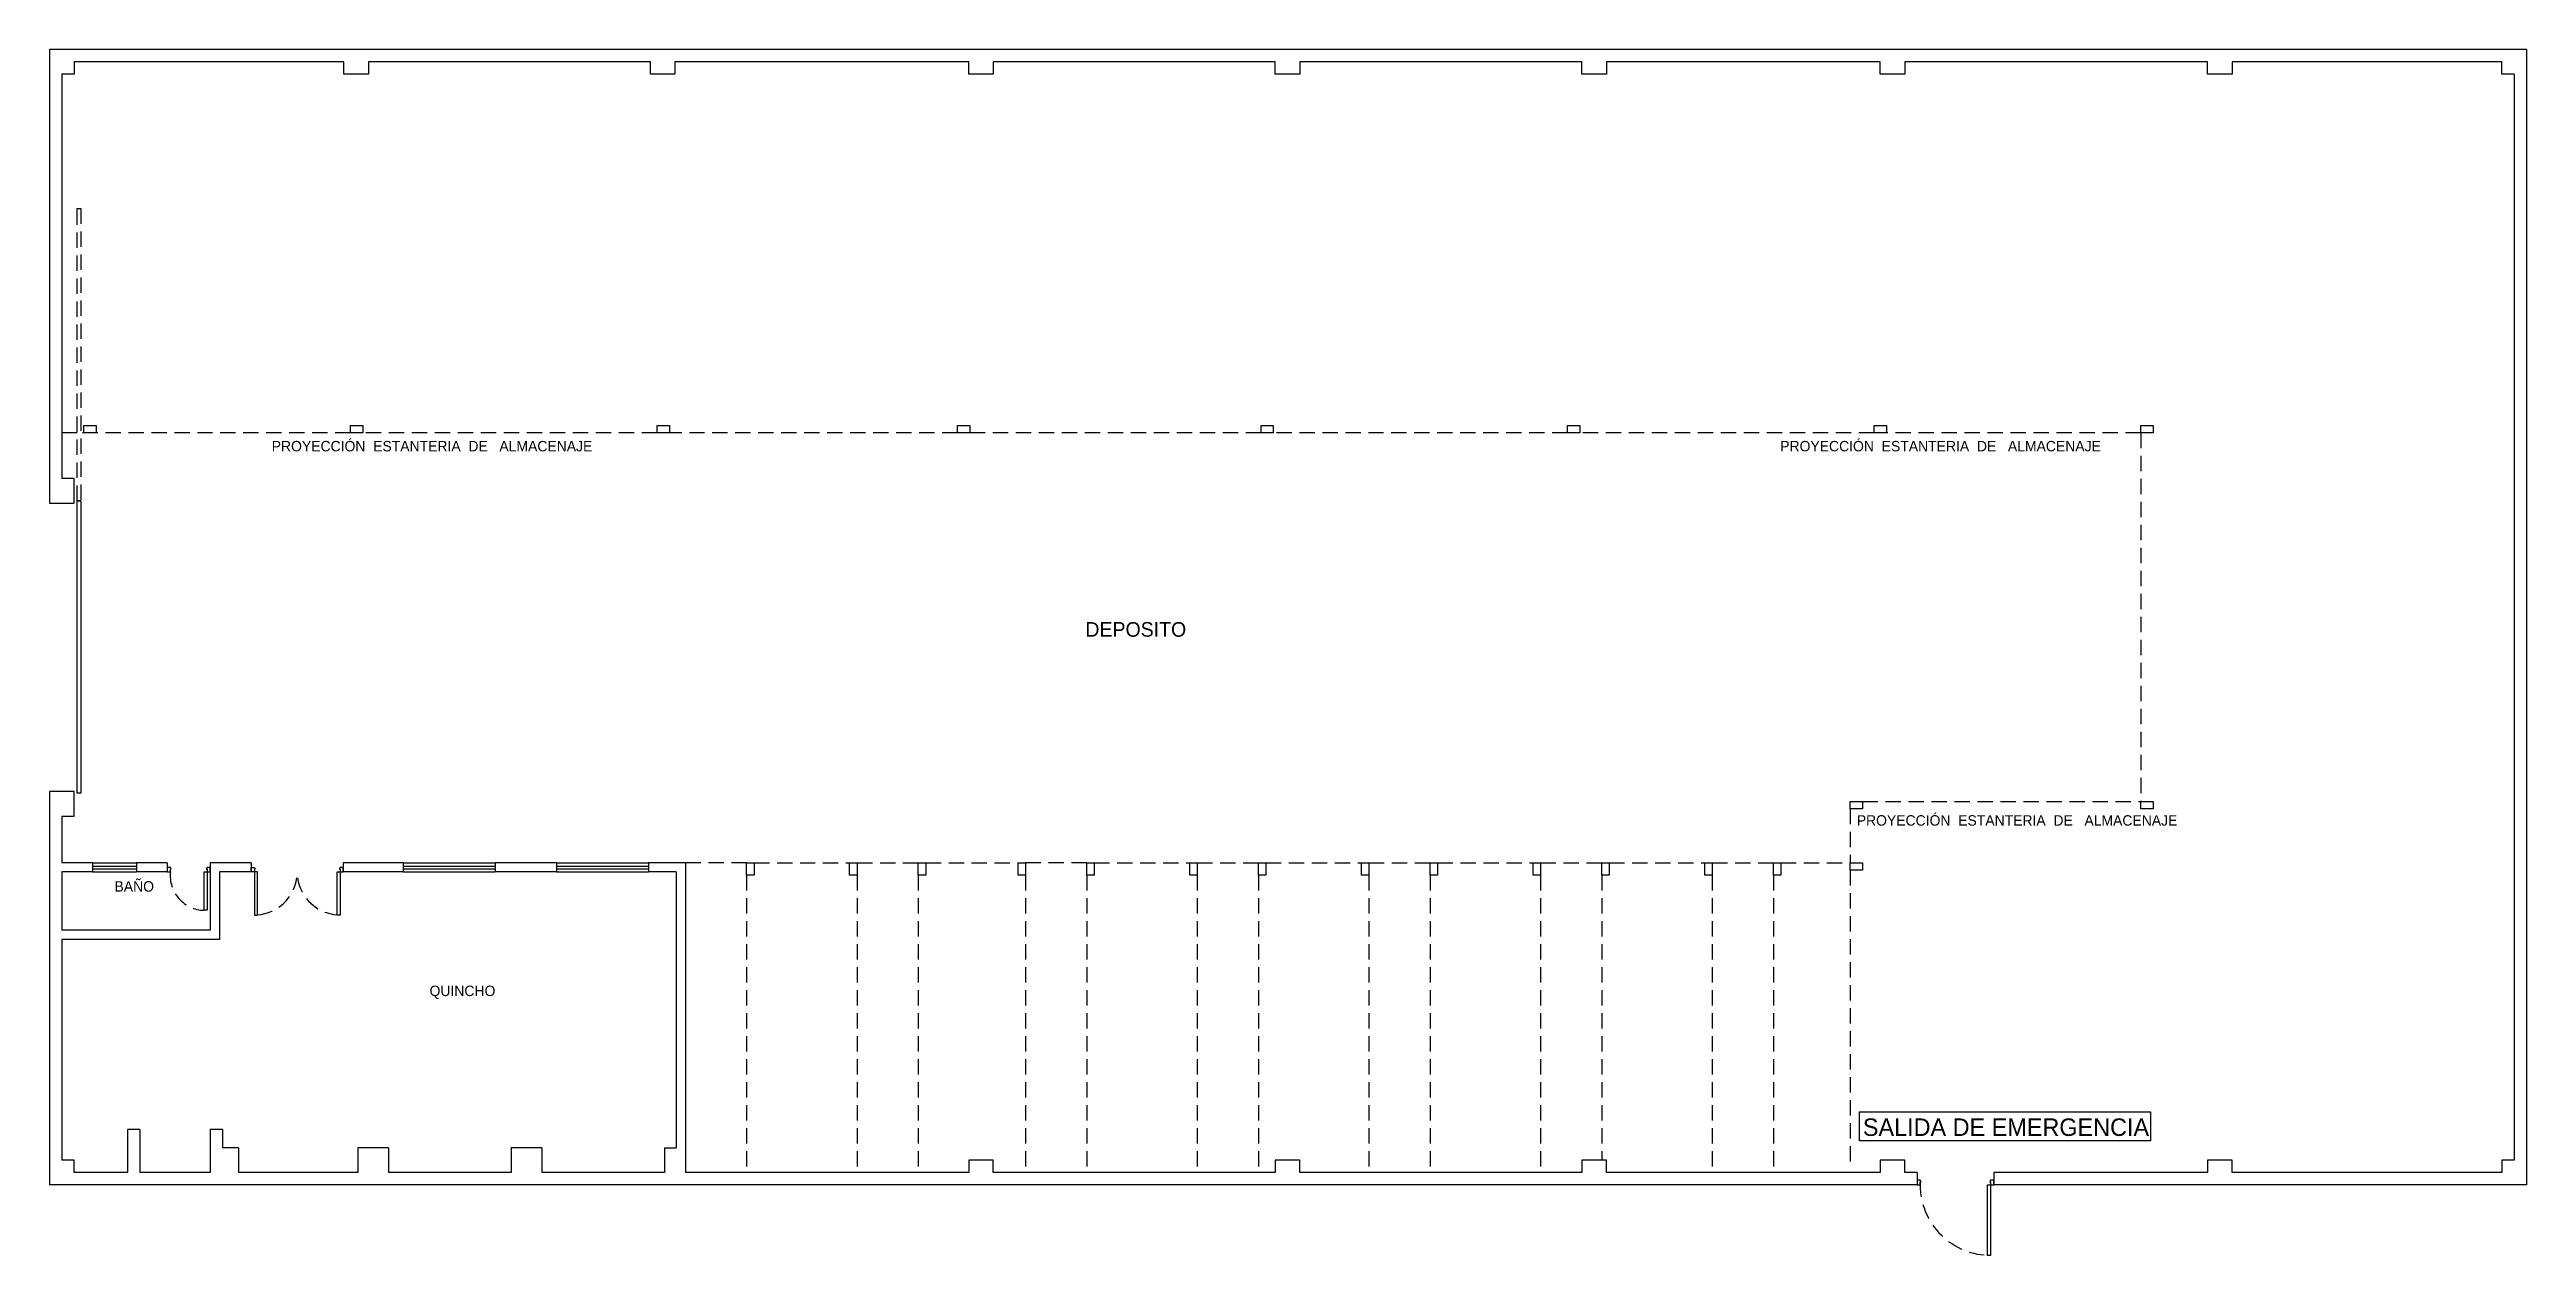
# Model space of a CAD drawing. Header units: millimetres. Extents: x -11.7 to 28.7, y 69.6 to 89.3.
import ezdxf

# ---------------------------------------------------------------- set-up
doc = ezdxf.new("R2010")
doc.units = ezdxf.units.MM
doc.linetypes.add('DASHED2', pattern=[0.375, 0.25, -0.125])
for name, color, linetype in [('0-3', 3, 'Continuous'), ('0.1', 7, 'Continuous'), ('02', 2, 'Continuous'), ('CARPINTERÍA', 1, 'Continuous'), ('HATCH', 1, 'Continuous')]:
    doc.layers.add(name, color=color, linetype=linetype)
doc.styles.add('STYLUS', font='stylu.ttf')

msp = doc.modelspace()

# ---------------------------------------------------------------- linework, layer by layer
at = {"layer": '0-3', "linetype": 'Continuous', "ltscale": 0.5}
for p, q in [((-11.708352, 89.273428), (-11.708352, 81.878428)), ((28.691648, 89.273428), (-11.708352, 89.273428)), ((-6.908352, 89.073428), (-11.308352, 89.073428)), ((-1.908352, 89.073428), (-6.508352, 89.073428)), ((3.28395, 89.073428), (-1.508352, 89.073428)), ((8.28395, 89.073428), (3.68395, 89.073428)), ((13.28395, 89.073428), (8.68395, 89.073428)), ((18.152101, 89.073428), (13.68395, 89.073428)), ((23.491648, 89.073428), (18.552101, 89.073428)), ((28.291648, 89.073428), (23.891648, 89.073428)), ((28.691648, 89.273428), (28.691648, 70.763428)), ((-11.508352, 88.873084), (-11.508352, 82.278428)), ((28.491648, 88.873428), (28.491648, 71.163428)), ((-11.708313, 77.173428), (-11.709014, 70.763428)), ((-11.508352, 76.773428), (-11.508352, 76.013428)), ((-11.008352, 76.013428), (-11.508352, 76.013428)), ((-11.008352, 76.013428), (-11.008352, 75.863428)), ((-9.788352, 76.013428), (-10.288352, 76.013428)), ((-10.288352, 76.013428), (-10.288352, 75.863428)), ((-9.788352, 76.013428), (-9.788352, 75.863428)), ((-8.418352, 76.013428), (-9.088352, 76.013428)), ((-9.088352, 76.013428), (-9.088352, 74.913428)), ((-9.088352, 76.013428), (-9.088352, 75.863428)), ((-8.418352, 76.013428), (-8.418352, 75.863428)), ((-5.938352, 76.013428), (-6.918352, 76.013428)), ((-6.918352, 76.013428), (-6.918352, 75.863428)), ((-5.938352, 76.013428), (-5.938352, 75.863428)), ((-3.438352, 76.013428), (-4.438352, 76.013428)), ((-4.438352, 76.013428), (-4.438352, 75.863428)), ((-3.438352, 76.013428), (-3.438352, 75.863428)), ((-1.338352, 76.013428), (-1.938352, 76.013428)), ((-1.938352, 76.013428), (-1.938352, 75.863428)), ((-1.338352, 76.013428), (-1.338352, 70.963428)), ((-11.008352, 75.863428), (-11.508352, 75.863428)), ((-11.508352, 75.863428), (-11.508352, 74.913428)), ((-9.788352, 75.863428), (-10.288352, 75.863428)), ((-8.418352, 75.863428), (-8.938352, 75.863428)), ((-8.938352, 75.863428), (-8.938352, 74.763428)), ((-5.938352, 75.863428), (-6.918352, 75.863428)), ((-3.438352, 75.863428), (-4.438352, 75.863428)), ((-1.488352, 75.863428), (-1.938352, 75.863428)), ((-1.488352, 75.863428), (-1.488352, 71.363428)), ((-9.088352, 74.913428), (-11.508352, 74.913428)), ((-8.938352, 74.763428), (-11.508352, 74.763428)), ((-11.508352, 74.763428), (-11.508352, 71.163771)), ((-10.438352, 71.663428), (-10.438352, 70.963428)), ((-10.238352, 71.663428), (-10.438352, 71.663428)), ((-10.238352, 71.663428), (-10.238352, 70.963428)), ((-8.888352, 71.663428), (-9.088352, 71.663428)), ((-9.088352, 71.663428), (-9.088352, 70.963428)), ((-8.888352, 71.663428), (-8.888352, 71.363428)), ((-8.628352, 71.363428), (-8.888352, 71.363428)), ((-8.628352, 71.363428), (-8.628352, 70.963428)), ((-6.678352, 71.363428), (-6.678352, 70.963428)), ((-6.178352, 71.363428), (-6.678352, 71.363428)), ((-6.178352, 71.363428), (-6.178352, 70.963428)), ((-4.178352, 71.363428), (-4.178352, 70.963428)), ((-3.678352, 71.363428), (-4.178352, 71.363428)), ((-3.678352, 71.363428), (-3.678352, 70.963428)), ((-1.678352, 71.363428), (-1.678352, 70.963428)), ((-1.678352, 71.363428), (-1.488352, 71.363428)), ((18.751673, 70.763428), (-11.709014, 70.763428)), ((-10.438352, 70.963428), (-11.308352, 70.963428)), ((-9.088352, 70.963428), (-10.238352, 70.963428)), ((-6.678352, 70.963428), (-8.628352, 70.963428)), ((-4.178352, 70.963428), (-6.178352, 70.963428)), ((-1.678352, 70.963428), (-3.678352, 70.963428)), ((3.28395, 70.963428), (-1.338352, 70.963428)), ((8.28395, 70.963428), (3.68395, 70.963428)), ((13.28395, 70.963428), (8.68395, 70.963428)), ((18.152101, 70.963428), (13.68395, 70.963428)), ((18.751673, 70.963428), (18.552101, 70.963428)), ((18.751673, 70.963428), (18.751673, 70.763428)), ((23.491648, 70.963428), (20.001673, 70.963428)), ((20.001673, 70.963428), (20.001673, 70.763428)), ((28.691648, 70.763428), (20.001673, 70.763428)), ((28.291648, 70.963428), (23.891648, 70.963428))]:
    msp.add_line(p, q, dxfattribs=at)
for points in [[(-11.308352, 89.073431), (-11.308352, 88.873084), (-11.508352, 88.873084)], [(-6.508352, 89.073473), (-6.508352, 88.873126), (-6.908352, 88.873126), (-6.908352, 89.073469)], [(-1.508352, 89.073516), (-1.508352, 88.873169), (-1.908352, 88.873169), (-1.908352, 89.073512)], [(3.68395, 89.073559), (3.68395, 88.873213), (3.28395, 88.873213), (3.28395, 89.073556)], [(8.68395, 89.073603), (8.68395, 88.873256), (8.28395, 88.873256), (8.28395, 89.073599)], [(13.68395, 89.073646), (13.68395, 88.873299), (13.28395, 88.873299), (13.28395, 89.073642)], [(18.552101, 89.073689), (18.552101, 88.873343), (18.152101, 88.873343), (18.152101, 89.073686)], [(23.891648, 89.073732), (23.891648, 88.873386), (23.491648, 88.873386), (23.491648, 89.073729)], [(28.491648, 88.873428), (28.291648, 88.873428), (28.291648, 89.073771)], [(-11.708352, 81.878428), (-11.308352, 81.878428), (-11.308352, 82.278428), (-11.508352, 82.278428)], [(-11.508357, 76.773428), (-11.308357, 76.773428), (-11.308357, 77.173428), (-11.708357, 77.173428)], [(-11.308352, 70.963424), (-11.308352, 71.163771), (-11.508352, 71.163771)], [(3.68395, 70.963296), (3.68395, 71.163642), (3.28395, 71.163642), (3.28395, 70.963299)], [(8.68395, 70.963253), (8.68395, 71.163599), (8.28395, 71.163599), (8.28395, 70.963256)], [(13.68395, 70.963209), (13.68395, 71.163556), (13.28395, 71.163556), (13.28395, 70.963213)], [(18.552101, 70.963166), (18.552101, 71.163512), (18.152101, 71.163512), (18.152101, 70.963169)], [(23.891648, 70.963123), (23.891648, 71.163469), (23.491648, 71.163469), (23.491648, 70.963126)], [(28.491648, 71.163428), (28.291648, 71.163428), (28.291648, 70.963084)]]:
    msp.add_lwpolyline(points, dxfattribs=at)
for points in [[(-11.150565, 83.143428), (-10.950565, 83.143428), (-10.950565, 83.023428), (-11.150565, 83.023428)], [(-6.798352, 83.143428), (-6.598352, 83.143428), (-6.598352, 83.023428), (-6.798352, 83.023428)], [(-1.798352, 83.143428), (-1.598352, 83.143428), (-1.598352, 83.023428), (-1.798352, 83.023428)], [(3.101648, 83.143428), (3.301648, 83.143428), (3.301648, 83.023428), (3.101648, 83.023428)], [(8.051648, 83.143428), (8.251648, 83.143428), (8.251648, 83.023428), (8.051648, 83.023428)], [(13.051648, 83.143428), (13.251648, 83.143428), (13.251648, 83.023428), (13.051648, 83.023428)], [(18.051648, 83.143428), (18.251648, 83.143428), (18.251648, 83.023428), (18.051648, 83.023428)], [(22.401648, 83.143428), (22.601648, 83.143428), (22.601648, 83.023428), (22.401648, 83.023428)], [(17.661648, 77.013428), (17.861648, 77.013428), (17.861648, 76.893428), (17.661648, 76.893428)], [(22.401648, 77.013428), (22.601648, 77.013428), (22.601648, 76.893428), (22.401648, 76.893428)], [(-0.218352, 76.013428), (-0.218352, 75.813428), (-0.338352, 75.813428), (-0.338352, 76.013428)], [(1.461648, 76.013428), (1.461648, 75.813428), (1.341648, 75.813428), (1.341648, 76.013428)], [(2.581648, 76.013428), (2.581648, 75.813428), (2.461648, 75.813428), (2.461648, 76.013428)], [(4.211648, 76.013428), (4.211648, 75.813428), (4.091648, 75.813428), (4.091648, 76.013428)], [(5.331648, 76.013428), (5.331648, 75.813428), (5.211648, 75.813428), (5.211648, 76.013428)], [(7.011648, 76.013428), (7.011648, 75.813428), (6.891648, 75.813428), (6.891648, 76.013428)], [(8.131648, 76.013428), (8.131648, 75.813428), (8.011648, 75.813428), (8.011648, 76.013428)], [(9.811648, 76.013428), (9.811648, 75.813428), (9.691648, 75.813428), (9.691648, 76.013428)], [(10.931648, 76.013428), (10.931648, 75.813428), (10.811648, 75.813428), (10.811648, 76.013428)], [(12.611648, 76.013428), (12.611648, 75.813428), (12.491648, 75.813428), (12.491648, 76.013428)], [(13.731648, 76.013428), (13.731648, 75.813428), (13.611648, 75.813428), (13.611648, 76.013428)], [(15.411648, 76.013428), (15.411648, 75.813428), (15.291648, 75.813428), (15.291648, 76.013428)], [(16.531648, 76.013428), (16.531648, 75.813428), (16.411648, 75.813428), (16.411648, 76.013428)], [(17.661648, 76.013428), (17.861648, 76.013428), (17.861648, 75.893428), (17.661648, 75.893428)]]:
    msp.add_lwpolyline(points, close=True, dxfattribs=at)
at = {"layer": '0-3'}
msp.add_lwpolyline([(17.810562, 71.95048), (22.560355, 71.95048), (22.560355, 71.480528), (17.810562, 71.480528)], close=True, dxfattribs=at)
at = {"layer": '0.1', "linetype": 'DASHED2'}
for p, q in [((-11.259734, 83.023428), (-11.508352, 83.023428)), ((-6.798352, 83.023428), (-11.199734, 83.023428)), ((-1.798352, 83.023428), (-6.598352, 83.023428)), ((3.101648, 83.023428), (-1.598352, 83.023428)), ((8.051648, 83.023428), (3.301648, 83.023428)), ((13.051648, 83.023428), (8.251648, 83.023428)), ((18.051648, 83.023428), (13.251648, 83.023428)), ((22.401648, 83.023428), (18.251648, 83.023428)), ((22.401648, 83.023428), (22.401648, 77.013428)), ((17.661648, 76.893428), (17.661648, 76.013428)), ((17.861648, 77.013428), (22.401648, 77.013428)), ((-0.338352, 76.013428), (-1.338352, 76.013428)), ((-0.218352, 76.013428), (1.341648, 76.013428)), ((1.461648, 76.013428), (2.461648, 76.013428)), ((2.581648, 76.013428), (4.091648, 76.013428)), ((5.211648, 76.013428), (4.211648, 76.013428)), ((5.331648, 76.013428), (6.891648, 76.013428)), ((7.011648, 76.013428), (8.011648, 76.013428)), ((8.131648, 76.013428), (9.691648, 76.013428)), ((9.811648, 76.013428), (10.811648, 76.013428)), ((10.931648, 76.013428), (12.491648, 76.013428)), ((12.611648, 76.013428), (13.611648, 76.013428)), ((13.731648, 76.013428), (15.291648, 76.013428)), ((15.411648, 76.013428), (16.411648, 76.013428)), ((16.531648, 76.013428), (17.661648, 76.013428)), ((-0.338352, 75.813428), (-0.338352, 70.963428)), ((1.461648, 75.813428), (1.461648, 70.963428)), ((2.461648, 75.813428), (2.461648, 70.963428)), ((4.211648, 75.813428), (4.211648, 70.963428)), ((5.211648, 75.813428), (5.211648, 70.963428)), ((7.011648, 75.813428), (7.011648, 70.963428)), ((8.011648, 75.813428), (8.011648, 70.963428)), ((9.811648, 75.813428), (9.811648, 70.963428)), ((10.811648, 75.813428), (10.811648, 70.963428)), ((12.611648, 75.813428), (12.611648, 70.963428)), ((13.611648, 75.813428), (13.611648, 71.163556)), ((15.411648, 75.813428), (15.411648, 70.963428)), ((16.411648, 75.813428), (16.411648, 70.963428)), ((17.661648, 75.893428), (17.661648, 71.083428))]:
    msp.add_line(p, q, dxfattribs=at)
msp.add_lwpolyline([(-11.25973, 86.684057), (-11.19973, 86.684057), (-11.199735, 81.916463), (-11.259735, 81.916464), (-11.25973, 86.559328)], close=True, dxfattribs=at)
at = {"layer": 'CARPINTERÍA', "linetype": 'DASHED2'}
msp.add_lwpolyline([(-9.188352, 75.238428, -0.433988), (-9.738352, 75.863428)], format="xyb", dxfattribs=at)
for centre, radius, start, end in [((-8.368352, 75.863428), 0.7, 274.096044, 352.308272), ((-6.968352, 75.863428), 0.7, 187.667169, 265.903956), ((19.951673, 70.763428), 1.15, 177.508094, 267.508094)]:
    msp.add_arc(centre, radius, start, end, dxfattribs=at)
at = {"layer": 'HATCH', "linetype": 'Continuous', "ltscale": 0.5}
for p, q in [((-11.008352, 76.013428), (-10.288352, 76.013428)), ((-11.008352, 75.960654), (-10.288352, 75.960654)), ((-5.938352, 76.013428), (-4.438352, 76.013428)), ((-5.938352, 75.960654), (-4.438352, 75.960654)), ((-3.438352, 76.013428), (-1.938352, 76.013428)), ((-3.438352, 75.960654), (-1.938352, 75.960654)), ((-11.008352, 75.917303), (-10.288352, 75.917303)), ((-11.008352, 75.863428), (-10.288352, 75.863428)), ((-5.938352, 75.917303), (-4.438352, 75.917303)), ((-5.938352, 75.863428), (-4.438352, 75.863428)), ((-3.438352, 75.917303), (-1.938352, 75.917303)), ((-3.438352, 75.863428), (-1.938352, 75.863428))]:
    msp.add_line(p, q, dxfattribs=at)
for points in [[(-11.259735, 81.916464), (-11.199735, 81.916463), (-11.199739, 77.14887), (-11.259739, 77.14887), (-11.259735, 81.791735)], [(-9.738352, 75.863428), (-9.738352, 75.863428), (-9.738352, 75.863428), (-9.738352, 75.863428), (-9.738352, 75.863428), (-9.738352, 75.863428), (-9.738352, 75.863428), (-9.738352, 75.863428), (-9.738352, 75.863428), (-9.738352, 75.863428), (-9.738352, 75.863428), (-9.738352, 75.913428), (-9.723352, 75.913428), (-9.738352, 75.938428), (-9.788352, 75.938428), (-9.788352, 75.938428), (-9.788352, 75.938428), (-9.788352, 75.863428), (-9.738352, 75.863428)], [(-9.188352, 75.238428), (-9.188352, 75.863428), (-9.138352, 75.863428), (-9.088352, 75.863428), (-9.088352, 75.938428), (-9.088352, 75.938428), (-9.088352, 75.938428), (-9.138352, 75.938428), (-9.153352, 75.913428), (-9.138352, 75.913428), (-9.138352, 75.863428), (-9.138352, 75.238428), (-9.188352, 75.238428), (-9.188352, 75.238428)], [(-8.318352, 75.16017), (-8.318352, 75.863428), (-8.368352, 75.863428), (-8.418352, 75.863428), (-8.418352, 75.938428), (-8.418352, 75.938428), (-8.418352, 75.938428), (-8.368352, 75.938428), (-8.353352, 75.913428), (-8.368352, 75.913428), (-8.368352, 75.863428), (-8.368352, 75.16017), (-8.318352, 75.16017), (-8.318352, 75.16017)], [(-7.018352, 75.16017), (-7.018352, 75.863428), (-6.968352, 75.863428), (-6.918352, 75.863428), (-6.918352, 75.938428), (-6.918352, 75.938428), (-6.918352, 75.938428), (-6.968352, 75.938428), (-6.983352, 75.913428), (-6.968352, 75.913428), (-6.968352, 75.863428), (-6.968352, 75.16017), (-7.018352, 75.16017), (-7.018352, 75.16017)], [(18.801673, 70.763428), (18.801673, 70.763428), (18.801673, 70.763428), (18.801673, 70.763428), (18.801673, 70.763428), (18.801673, 70.763428), (18.801673, 70.763428), (18.801673, 70.763428), (18.801673, 70.763428), (18.801673, 70.763428), (18.801673, 70.763428), (18.801673, 70.813428), (18.816673, 70.813428), (18.801673, 70.838428), (18.751673, 70.838428), (18.751673, 70.838428), (18.751673, 70.838428), (18.751673, 70.763428), (18.801673, 70.763428)], [(19.901673, 69.610983), (19.901673, 70.763428), (19.951673, 70.763428), (20.001673, 70.763428), (20.001673, 70.838428), (20.001673, 70.838428), (20.001673, 70.838428), (19.951673, 70.838428), (19.936673, 70.813428), (19.951673, 70.813428), (19.951673, 70.763428), (19.951673, 69.610983), (19.901673, 69.610983), (19.901673, 69.610983)]]:
    msp.add_lwpolyline(points, close=True, dxfattribs=at)

# ---------------------------------------------------------------- texts
at = {"layer": '02', "color": 7, "linetype": 'Continuous', "ltscale": 0.1, "style": 'STYLUS'}
for p in [(-8.085187, 82.721728), (16.520126, 82.721728), (17.768082, 76.619148)]:
    msp.add_text('PROYECCIÓN  ESTANTERIA  DE   ALMACENAJE', height=0.17, dxfattribs=at).set_placement(p)
at = {"layer": '02', "linetype": 'Continuous', "ltscale": 0.1, "style": 'STYLUS'}
for s, height, p in [('DEPOSITO', 0.238, (5.186482, 79.699755)), ('BAÑO', 0.17, (-10.649353, 75.543301)), ('QUINCHO', 0.17, (-5.510721, 73.840192)), ('SALIDA DE EMERGENCIA', 0.2856, (17.867843, 71.559619))]:
    msp.add_text(s, height=height, dxfattribs=at).set_placement(p)

doc.saveas('drawing.dxf')
